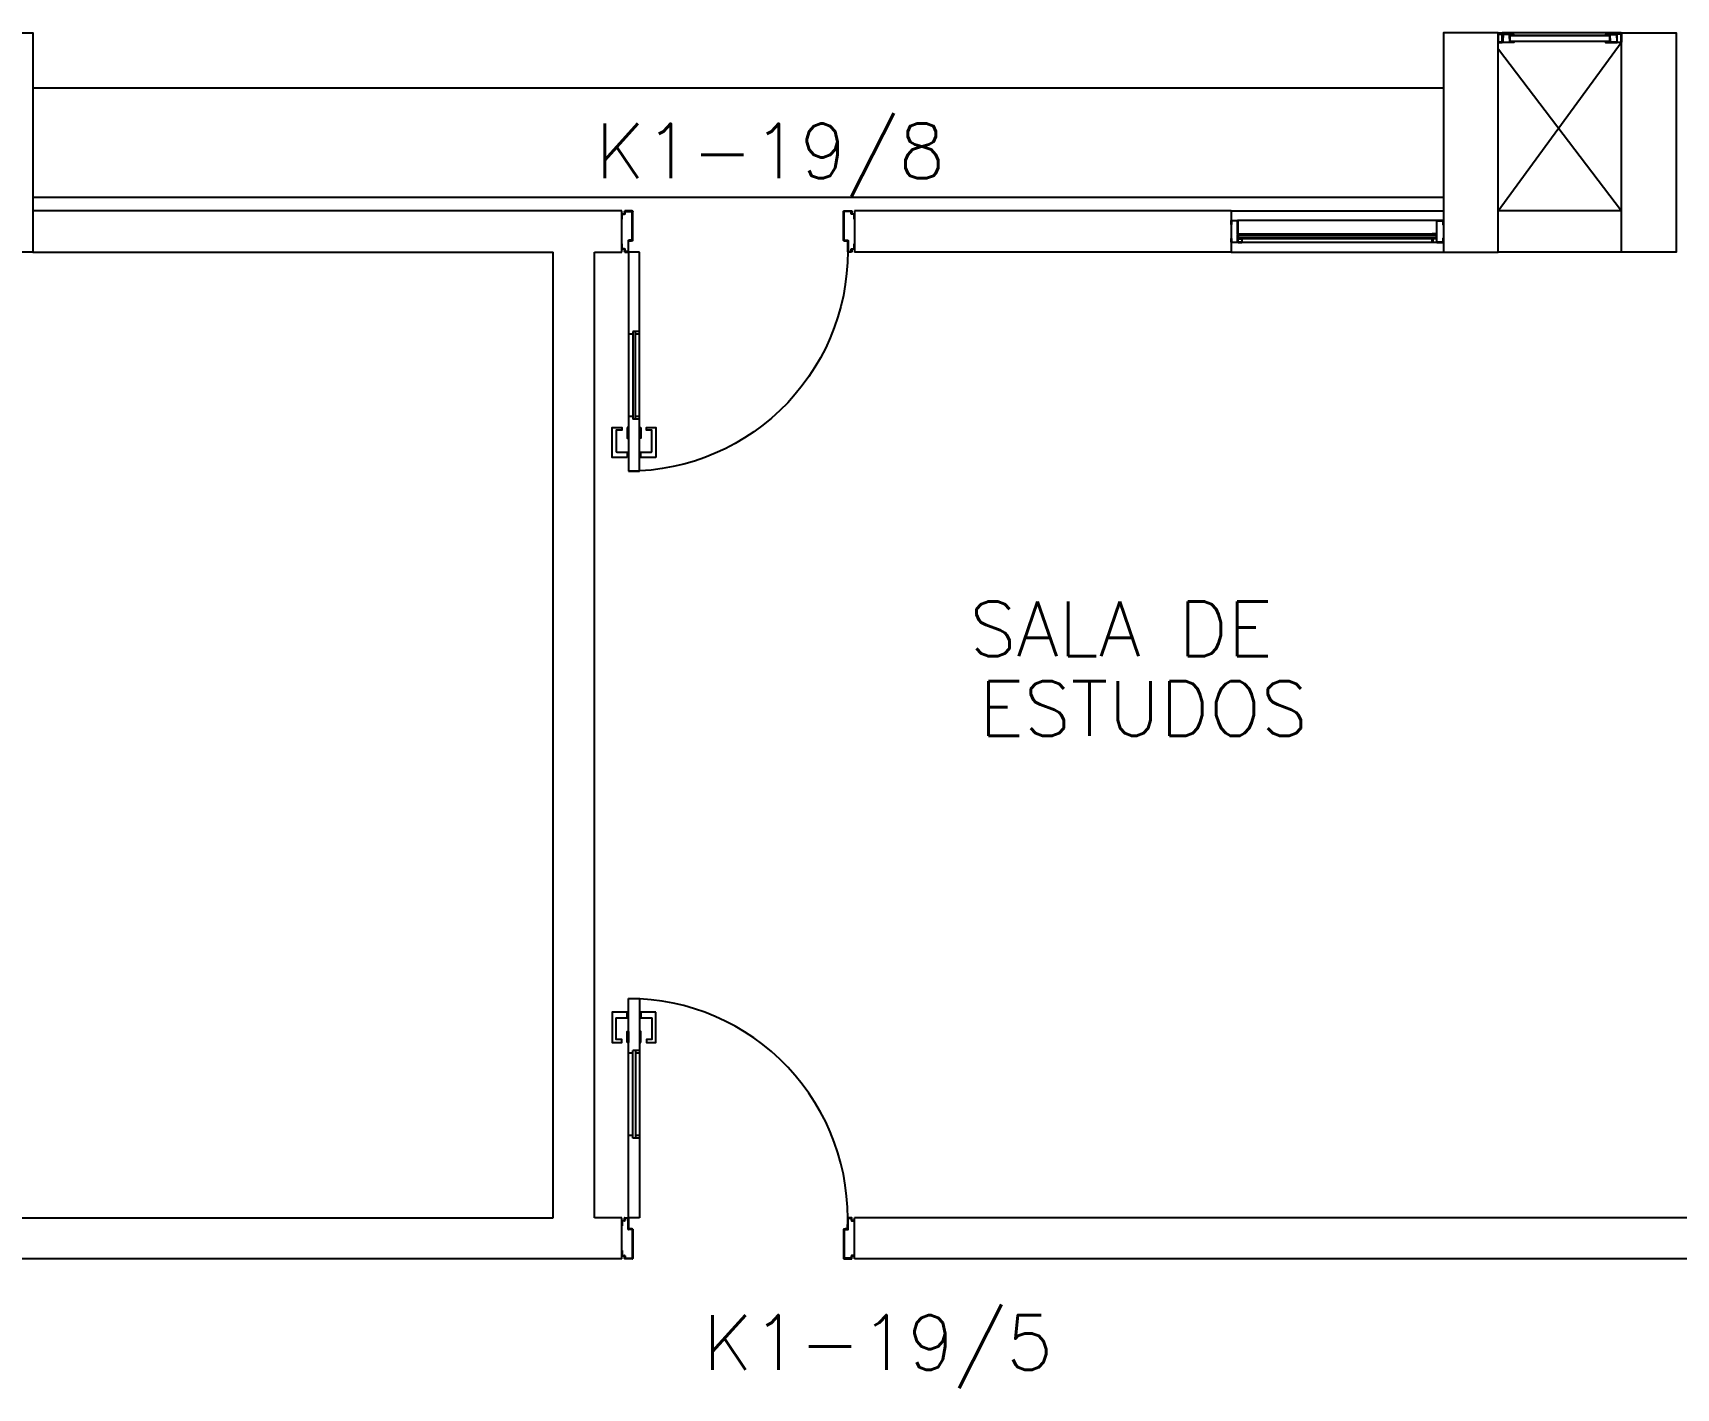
# Model space of a CAD drawing. Header units: millimetres. Extents: x 2801 to 3319, y 1187 to 1422.
# Drawn here: x 3064.37 to 3070.37, y 1346.13 to 1351.07 of the extents above; entities that cross this region are included whole.
import ezdxf

# ---------------------------------------------------------------- set-up
doc = ezdxf.new("R2010")
doc.units = ezdxf.units.MM
for name, color, linetype in [('AR-ALV', 2, 'Continuous'), ('AR-ESQ', 1, 'Continuous'), ('AR-ESTC', 3, 'Continuous'), ('AR-PEITORIL', 1, 'Continuous'), ('AR-PORTA', 1, 'Continuous'), ('AR-SHAFT', 1, 'Continuous'), ('DT-ESQ-BAGUETE-C', 2, 'Continuous'), ('DT-ESQ-BAGUETE-V', 1, 'Continuous'), ('DT-ESQ-CHAPA DOBRADA-V', 1, 'Continuous'), ('DT-ESQ-MARCO-V', 1, 'Continuous'), ('DT-ESQ-PERFIL CADEIRA-C', 2, 'Continuous'), ('DT-ESQ-PERFIL CADEIRA-V', 1, 'Continuous'), ('DT-ESQ-PERFIL U-C', 2, 'Continuous'), ('DT-ESQ-VENEZIANA-C', 2, 'Continuous'), ('DT-ESQ-VENEZIANA-V', 2, 'Continuous'), ('DT-ESQ-VIDRO-C', 2, 'Continuous'), ('ENDEREÇO', 2, 'Continuous'), ('maçaneta', 1, 'Continuous'), ('mov', 1, 'Continuous'), ('PM-PERFIL U-C', 2, 'Continuous'), ('PM-VIDRO', 1, 'Continuous'), ('pm1', 2, 'Continuous'), ('pm2', 2, 'Continuous'), ('TEXTO', 2, 'Continuous')]:
    doc.layers.add(name, color=color, linetype=linetype)
doc.styles.add('UNB-100', font='simplex.shx', dxfattribs={"height": 0.2})
doc.styles.add('UNB1-100', font='simplex.shx', dxfattribs={"height": 0.2})

# ---------------------------------------------------------------- blocks, each defined once
blk = doc.blocks.new('EF01-P')
at = {"layer": 'DT-ESQ-BAGUETE-C', "ltscale": 0.1}
for points in [[(0.0015, 0.035), (0.015, 0.035), (0.015, 0.0335), (0.0015, 0.0335), (0.0015, 0.005), (0.015, 0.005), (0.015, 0.0035), (0.0015, 0.0035, -0.414214), (0, 0.005), (0, 0.0335, -0.414214)], [(0.4485, 0.035), (0.435, 0.035), (0.435, 0.0335), (0.4485, 0.0335), (0.4485, 0.005), (0.435, 0.005), (0.435, 0.0035), (0.4485, 0.0035, 0.414214), (0.45, 0.005), (0.45, 0.0335, 0.414214)]]:
    blk.add_lwpolyline(points, format="xyb", close=True, dxfattribs=at)
at = {"layer": 'DT-ESQ-PERFIL CADEIRA-C', "color": 2, "ltscale": 0.1}
for points in [[(0.01, 0.0015), (0.01, 0.003), (0.0015, 0.003, 1), (0.0015, 0), (0.015, 0, 0.414214), (0.0165, 0.0015), (0.0165, 0.0335), (0.043, 0.0335)], [(0.407, 0.0065), (0.432, 0.0065), (0.432, 0.0165), (0.4335, 0.0165), (0.4335, 0.0065, -0.414214), (0.432, 0.005), (0.407, 0.005), (0.3935, 0.005, -1), (0.3935, 0.008), (0.407, 0.008), (0.407, 0.02), (0.407, 0.032), (0.3935, 0.032, -1), (0.3935, 0.035), (0.407, 0.035), (0.4335, 0.035, -0.414214), (0.435, 0.0335), (0.435, 0.0015), (0.4485, 0.0015)]]:
    blk.add_lwpolyline(points, format="xyb", dxfattribs=at)
at = {"layer": 'DT-ESQ-PERFIL CADEIRA-C', "ltscale": 0.1}
for points in [[(0.043, 0.0065), (0.018, 0.0065), (0.018, 0.0165), (0.0165, 0.0165), (0.0165, 0.0065, 0.414214), (0.018, 0.005), (0.043, 0.005), (0.0565, 0.005, 1), (0.0565, 0.008), (0.043, 0.008), (0.043, 0.02), (0.043, 0.032), (0.0565, 0.032, 1), (0.0565, 0.035), (0.043, 0.035), (0.0165, 0.035, 0.414214), (0.015, 0.0335), (0.015, 0.0015), (0.0015, 0.0015)], [(0.0415, 0.02), (0.0415, 0.032, -0.414214), (0.043, 0.0335), (0.0565, 0.0335)], [(0.0415, 0.02), (0.0415, 0.008, 0.414214), (0.043, 0.0065), (0.0565, 0.0065)], [(0.4085, 0.02), (0.4085, 0.032, 0.414214), (0.407, 0.0335), (0.3935, 0.0335)], [(0.4085, 0.02), (0.4085, 0.008, -0.414214), (0.407, 0.0065), (0.3935, 0.0065)], [(0.44, 0.0015), (0.44, 0.003), (0.4485, 0.003, -1), (0.4485, 0), (0.435, 0, -0.414214), (0.4335, 0.0015), (0.4335, 0.0335), (0.407, 0.0335)]]:
    blk.add_lwpolyline(points, format="xyb", dxfattribs=at)
at = {"layer": 'DT-ESQ-PERFIL CADEIRA-V', "ltscale": 0.1}
blk.add_line((0.015, 0), (0.435, 0), dxfattribs=at)
at = {"layer": 'DT-ESQ-VENEZIANA-C', "ltscale": 0.1}
for p, q in [((0.043, 0.0105), (0.407, 0.0105)), ((0.043, 0.009), (0.407, 0.009))]:
    blk.add_line(p, q, dxfattribs=at)
at = {"layer": 'DT-ESQ-VENEZIANA-V', "ltscale": 0.1}
blk.add_line((0.043, 0.031), (0.407, 0.031), dxfattribs=at)
blk = doc.blocks.new('EF04A-P')
at = {"layer": 'DT-ESQ-BAGUETE-C', "ltscale": 0.1}
for points in [[(0.039, -0.05), (0.0255, -0.05), (0.0255, -0.0485), (0.039, -0.0485), (0.039, -0.0365), (0.0255, -0.0365), (0.0255, -0.035), (0.039, -0.035, -0.414214), (0.0405, -0.0365), (0.0405, -0.0485, -0.414214)], [(0.736, -0.05), (0.7495, -0.05), (0.7495, -0.0485), (0.736, -0.0485), (0.736, -0.0365), (0.7495, -0.0365), (0.7495, -0.035), (0.736, -0.035, 0.414214), (0.7345, -0.0365), (0.7345, -0.0485, 0.414214)]]:
    blk.add_lwpolyline(points, format="xyb", close=True, dxfattribs=at)
at = {"layer": 'DT-ESQ-BAGUETE-V', "ltscale": 0.1}
blk.add_line((0.736, -0.05), (0.039, -0.05), dxfattribs=at)
at = {"layer": 'DT-ESQ-CHAPA DOBRADA-V', "ltscale": 0.1}
blk.add_line((0.735, -0.067), (0.04, -0.067), dxfattribs=at)
at = {"layer": 'DT-ESQ-MARCO-V', "ltscale": 0.1}
for p, q in [((0.0235, -0.035), (0.7515, -0.035)), ((0.0235, -0.115), (0.7515, -0.115))]:
    blk.add_line(p, q, dxfattribs=at)
at = {"layer": 'DT-ESQ-PERFIL U-C', "ltscale": 0.1}
for points in [[(0.025, -0.0655), (0.025, -0.0655, 0.414214), (0.0235, -0.067), (0.0235, -0.1135), (0.0015, -0.1135), (0.0015, -0.1), (0, -0.1), (0, -0.1135, 0.414214), (0.0015, -0.115), (0.0235, -0.115, 0.414214), (0.025, -0.1135), (0.025, -0.067), (0.04, -0.067, 1), (0.04, -0.064), (0.025, -0.064), (0.025, -0.0365, 0.414214), (0.0235, -0.035), (0.0015, -0.035, 0.414214), (0, -0.0365), (0, -0.05), (0.0015, -0.05), (0.0015, -0.0365), (0.0235, -0.0365), (0.0235, -0.064, 0.414214), (0.025, -0.0655), (0.04, -0.0655)], [(0.75, -0.0655), (0.75, -0.0655, -0.414214), (0.7515, -0.067), (0.7515, -0.1135), (0.7735, -0.1135), (0.7735, -0.1), (0.775, -0.1), (0.775, -0.1135, -0.414214), (0.7735, -0.115), (0.7515, -0.115, -0.414214), (0.75, -0.1135), (0.75, -0.067), (0.735, -0.067, -1), (0.735, -0.064), (0.75, -0.064), (0.75, -0.0365, -0.414214), (0.7515, -0.035), (0.7735, -0.035, -0.414214), (0.775, -0.0365), (0.775, -0.05), (0.7735, -0.05), (0.7735, -0.0365), (0.7515, -0.0365), (0.7515, -0.064, -0.414214), (0.75, -0.0655), (0.735, -0.0655)]]:
    blk.add_lwpolyline(points, format="xyb", dxfattribs=at)
at = {"layer": 'DT-ESQ-VIDRO-C', "ltscale": 0.1}
blk.add_lwpolyline([(0.027, -0.062), (0.027, -0.052), (0.748, -0.052), (0.748, -0.062)], close=True, dxfattribs=at)
blk = doc.blocks.new('PM3V-B')
at = {"layer": 'maçaneta'}
for points in [[(0.02, 0.9), (-0.035, 0.9), (-0.035, 0.79), (0, 0.79), (0, 0.8), (-0.02, 0.8), (-0.02, 0.8785, -0.414214), (-0.0185, 0.88), (0.02, 0.88)], [(0.125, 0.9), (0.07, 0.9), (0.07, 0.88), (0.1085, 0.88, -0.414214), (0.11, 0.8785), (0.11, 0.8), (0.09, 0.8), (0.09, 0.79), (0.125, 0.79)]]:
    blk.add_lwpolyline(points, format="xyb", close=True, dxfattribs=at)
for points in [[(0.02, 0.79), (0.02, 0.83), (0.025, 0.83), (0.025, 0.79)], [(0.07, 0.79), (0.07, 0.83), (0.065, 0.83), (0.065, 0.79)]]:
    blk.add_lwpolyline(points, close=True, dxfattribs=at)
at = {"layer": 'mov'}
blk.add_arc((0.025, 0.15), 0.8, 356.84716, 90, dxfattribs=at)
at = {"layer": 'PM-PERFIL U-C'}
for p, q in [((0, 0.12), (0, 0.1385)), ((0.002, 0.12), (0, 0.12)), ((0.0015, 0.14), (0.01, 0.14)), ((0.002, 0.138), (0.002, 0.12)), ((0.0105, 0.138), (0.002, 0.138)), ((0.01, 0.14), (0.01, 0.1485)), ((0.0115, 0.15), (0.0235, 0.15)), ((0.012, 0.148), (0.012, 0.1395)), ((0.023, 0.148), (0.012, 0.148)), ((0.023, 0.1085), (0.023, 0.148)), ((0.025, 0.15), (0.025, 0.109)), ((0.025, 0.1485), (0.025, 0.109)), ((0.825, 0.1485), (0.825, 0.109)), ((0.8385, 0.15), (0.8265, 0.15)), ((0.827, 0.148), (0.838, 0.148)), ((0.827, 0.1085), (0.827, 0.148)), ((0.838, 0.148), (0.838, 0.1395)), ((0.8395, 0.138), (0.848, 0.138)), ((0.84, 0.14), (0.84, 0.1485)), ((0.8485, 0.14), (0.84, 0.14)), ((0.848, 0.138), (0.848, 0.12)), ((0.848, 0.12), (0.85, 0.12)), ((0.85, 0.12), (0.85, 0.1385)), ((0.038, 0.107), (0.0245, 0.107)), ((0.025, 0.109), (0.035, 0.109)), ((0.0385, 0.109), (0.025, 0.109)), ((0.038, 0.107), (0.038, 0.002)), ((0.04, 0.1075), (0.04, 0.0015)), ((0.81, 0.1075), (0.81, 0.0015)), ((0.8115, 0.109), (0.825, 0.109)), ((0.812, 0.107), (0.8255, 0.107)), ((0.812, 0.107), (0.812, 0.002)), ((0.8252, 0.109), (0.8152, 0.109)), ((0, 0.03), (0.002, 0.03)), ((0, 0.0115), (0, 0.03)), ((0.01, 0.01), (0.0015, 0.01)), ((0.002, 0.03), (0.002, 0.012)), ((0.002, 0.012), (0.0105, 0.012)), ((0.01, 0.0015), (0.01, 0.01)), ((0.0385, 0), (0.0115, 0)), ((0.012, 0.0105), (0.012, 0.002)), ((0.012, 0.002), (0.038, 0.002)), ((0.8115, 0), (0.8385, 0)), ((0.838, 0.002), (0.812, 0.002)), ((0.8152, 0), (0.8402, 0)), ((0.838, 0.0105), (0.838, 0.002)), ((0.848, 0.012), (0.8395, 0.012)), ((0.84, 0.0015), (0.84, 0.01)), ((0.84, 0.01), (0.8485, 0.01)), ((0.8402, 0.01), (0.8502, 0.01)), ((0.8402, 0), (0.8402, 0.01)), ((0.85, 0.03), (0.848, 0.03)), ((0.848, 0.03), (0.848, 0.012)), ((0.85, 0.0115), (0.85, 0.03))]:
    blk.add_line(p, q, dxfattribs=at)
for centre, start, end in [((0.0015, 0.1385), 90, 180), ((0.0115, 0.1485), 90, 180), ((0.0105, 0.1395), 270, 0), ((0.0235, 0.1485), 360, 90), ((0.8265, 0.1485), 90, 180), ((0.8395, 0.1395), 180, 270), ((0.8385, 0.1485), 0, 90), ((0.8485, 0.1385), 0, 90), ((0.0245, 0.1085), 180, 270), ((0.0385, 0.1075), 0, 90), ((0.8115, 0.1075), 90, 180), ((0.8255, 0.1085), 270, 0), ((0.0015, 0.0115), 180, 270), ((0.0115, 0.0015), 180, 270), ((0.0105, 0.0105), 0, 90), ((0.0385, 0.0015), 269.93864, 0), ((0.8115, 0.0015), 180, 270.06136), ((0.8395, 0.0105), 90, 180), ((0.8385, 0.0015), 270, 0), ((0.8485, 0.0115), 270, 0)]:
    blk.add_arc(centre, 0.0015, start, end, dxfattribs=at)
at = {"layer": 'PM-VIDRO'}
for p, q in [((0.04, 0.45), (0.04, 0.75)), ((0.05, 0.75), (0.05, 0.45))]:
    blk.add_line(p, q, dxfattribs=at)
at = {"layer": 'pm1'}
for p, q in [((0.025, 0.95), (0.065, 0.95)), ((0.025, 0.75), (0.025, 0.95)), ((0.065, 0.95), (0.065, 0.76)), ((0.04, 0.75), (0.025, 0.75)), ((0.065, 0.76), (0.04, 0.76)), ((0.04, 0.75), (0.04, 0.76)), ((0.05, 0.76), (0.05, 0.75)), ((0.065, 0.75), (0.05, 0.75)), ((0.065, 0.76), (0.065, 0.75)), ((0.025, 0.15), (0.025, 0.45)), ((0.04, 0.45), (0.025, 0.45)), ((0.04, 0.44), (0.04, 0.45)), ((0.065, 0.44), (0.04, 0.44)), ((0.065, 0.45), (0.05, 0.45)), ((0.05, 0.45), (0.05, 0.44)), ((0.065, 0.45), (0.065, 0.44)), ((0.065, 0.44), (0.065, 0.15)), ((0.065, 0.15), (0.025, 0.15))]:
    blk.add_line(p, q, dxfattribs=at)
at = {"layer": 'pm2'}
for p, q in [((0.025, 0.45), (0.025, 0.75)), ((0.065, 0.75), (0.065, 0.45))]:
    blk.add_line(p, q, dxfattribs=at)
blk = doc.blocks.new('PM3V')
at = {"layer": 'maçaneta'}
for points in [[(0.02, 0.9), (-0.035, 0.9), (-0.035, 0.79), (0, 0.79), (0, 0.8), (-0.02, 0.8), (-0.02, 0.8785, -0.414214), (-0.0185, 0.88), (0.02, 0.88)], [(0.125, 0.9), (0.07, 0.9), (0.07, 0.88), (0.1085, 0.88, -0.414214), (0.11, 0.8785), (0.11, 0.8), (0.09, 0.8), (0.09, 0.79), (0.125, 0.79)]]:
    blk.add_lwpolyline(points, format="xyb", close=True, dxfattribs=at)
for points in [[(0.02, 0.79), (0.02, 0.83), (0.025, 0.83), (0.025, 0.79)], [(0.07, 0.79), (0.07, 0.83), (0.065, 0.83), (0.065, 0.79)]]:
    blk.add_lwpolyline(points, close=True, dxfattribs=at)
at = {"layer": 'mov'}
blk.add_arc((0.025, 0.15), 0.8, 356.84716, 90, dxfattribs=at)
at = {"layer": 'PM-PERFIL U-C'}
for p, q in [((0, 0.12), (0, 0.1385)), ((0.002, 0.12), (0, 0.12)), ((0.0015, 0.14), (0.01, 0.14)), ((0.002, 0.138), (0.002, 0.12)), ((0.0105, 0.138), (0.002, 0.138)), ((0.01, 0.14), (0.01, 0.1485)), ((0.0115, 0.15), (0.0235, 0.15)), ((0.012, 0.148), (0.012, 0.1395)), ((0.023, 0.148), (0.012, 0.148)), ((0.023, 0.1085), (0.023, 0.148)), ((0.025, 0.1485), (0.025, 0.109)), ((0.825, 0.1485), (0.825, 0.109)), ((0.8385, 0.15), (0.8265, 0.15)), ((0.827, 0.148), (0.838, 0.148)), ((0.827, 0.1085), (0.827, 0.148)), ((0.838, 0.148), (0.838, 0.1395)), ((0.8395, 0.138), (0.848, 0.138)), ((0.84, 0.14), (0.84, 0.1485)), ((0.8485, 0.14), (0.84, 0.14)), ((0.848, 0.138), (0.848, 0.12)), ((0.848, 0.12), (0.85, 0.12)), ((0.85, 0.12), (0.85, 0.1385)), ((0.038, 0.107), (0.0245, 0.107)), ((0.0385, 0.109), (0.025, 0.109)), ((0.038, 0.107), (0.038, 0.002)), ((0.04, 0.1075), (0.04, 0.0015)), ((0.81, 0.1075), (0.81, 0.0015)), ((0.8115, 0.109), (0.825, 0.109)), ((0.812, 0.107), (0.8255, 0.107)), ((0.812, 0.107), (0.812, 0.002)), ((0, 0.03), (0.002, 0.03)), ((0, 0.0115), (0, 0.03)), ((0.01, 0.01), (0.0015, 0.01)), ((0.002, 0.03), (0.002, 0.012)), ((0.002, 0.012), (0.0105, 0.012)), ((0.01, 0.0015), (0.01, 0.01)), ((0.0385, 0), (0.0115, 0)), ((0.012, 0.0105), (0.012, 0.002)), ((0.012, 0.002), (0.038, 0.002)), ((0.8115, 0), (0.8385, 0)), ((0.838, 0.002), (0.812, 0.002)), ((0.838, 0.0105), (0.838, 0.002)), ((0.848, 0.012), (0.8395, 0.012)), ((0.84, 0.0015), (0.84, 0.01)), ((0.84, 0.01), (0.8485, 0.01)), ((0.85, 0.03), (0.848, 0.03)), ((0.848, 0.03), (0.848, 0.012)), ((0.85, 0.0115), (0.85, 0.03))]:
    blk.add_line(p, q, dxfattribs=at)
for centre, start, end in [((0.0015, 0.1385), 90, 180), ((0.0115, 0.1485), 90, 180), ((0.0105, 0.1395), 270, 0), ((0.0235, 0.1485), 360, 90), ((0.8265, 0.1485), 90, 180), ((0.8395, 0.1395), 180, 270), ((0.8385, 0.1485), 0, 90), ((0.8485, 0.1385), 0, 90), ((0.0245, 0.1085), 180, 270), ((0.0385, 0.1075), 0, 90), ((0.8115, 0.1075), 90, 180), ((0.8255, 0.1085), 270, 0), ((0.0015, 0.0115), 180, 270), ((0.0115, 0.0015), 180, 270), ((0.0105, 0.0105), 0, 90), ((0.0385, 0.0015), 269.93864, 0), ((0.8115, 0.0015), 180, 270.06136), ((0.8395, 0.0105), 90, 180), ((0.8385, 0.0015), 270, 0), ((0.8485, 0.0115), 270, 0)]:
    blk.add_arc(centre, 0.0015, start, end, dxfattribs=at)
at = {"layer": 'PM-VIDRO'}
for p, q in [((0.04, 0.45), (0.04, 0.75)), ((0.05, 0.75), (0.05, 0.45))]:
    blk.add_line(p, q, dxfattribs=at)
at = {"layer": 'pm1'}
for p, q in [((0.025, 0.95), (0.065, 0.95)), ((0.025, 0.75), (0.025, 0.95)), ((0.065, 0.95), (0.065, 0.76)), ((0.04, 0.75), (0.025, 0.75)), ((0.065, 0.76), (0.04, 0.76)), ((0.04, 0.75), (0.04, 0.76)), ((0.05, 0.76), (0.05, 0.75)), ((0.065, 0.75), (0.05, 0.75)), ((0.065, 0.76), (0.065, 0.75)), ((0.025, 0.15), (0.025, 0.45)), ((0.04, 0.45), (0.025, 0.45)), ((0.04, 0.44), (0.04, 0.45)), ((0.065, 0.44), (0.04, 0.44)), ((0.065, 0.45), (0.05, 0.45)), ((0.05, 0.45), (0.05, 0.44)), ((0.065, 0.45), (0.065, 0.44)), ((0.065, 0.44), (0.065, 0.15)), ((0.065, 0.15), (0.025, 0.15))]:
    blk.add_line(p, q, dxfattribs=at)
at = {"layer": 'pm2'}
for p, q in [((0.025, 0.45), (0.025, 0.75)), ((0.065, 0.75), (0.065, 0.45)), ((0.025, 0.15), (0.025, 0.109)), ((0.025, 0.109), (0.035, 0.109)), ((0.8252, 0.109), (0.8152, 0.109)), ((0.8152, 0), (0.8402, 0)), ((0.8402, 0.01), (0.8502, 0.01)), ((0.8402, 0), (0.8402, 0.01))]:
    blk.add_line(p, q, dxfattribs=at)

msp = doc.modelspace()

# ---------------------------------------------------------------- linework, layer by layer
at = {"layer": 'AR-ALV'}
for p, q in [((3066.5249, 1350.4248), (3064.3749, 1350.4248)), ((3066.5249, 1350.2748), (3066.5249, 1350.4248)), ((3068.7499, 1350.4248), (3067.3749, 1350.4248)), ((3067.3749, 1350.4248), (3067.3749, 1350.2748)), ((3068.7499, 1350.4248), (3068.7499, 1350.2748)), ((3070.1749, 1350.4248), (3069.7249, 1350.4248)), ((3064.3749, 1350.2748), (3066.2749, 1350.2748)), ((3066.2749, 1346.7498), (3066.2749, 1350.2748)), ((3066.4249, 1346.7498), (3066.4249, 1350.2748)), ((3066.4249, 1350.2748), (3066.5249, 1350.2748)), ((3068.7499, 1350.2748), (3067.3749, 1350.2748)), ((3070.1749, 1350.2748), (3069.7249, 1350.2748)), ((3059.8249, 1346.7498), (3066.2749, 1346.7498)), ((3066.5249, 1346.7498), (3066.4249, 1346.7498)), ((3066.5249, 1346.5998), (3066.5249, 1346.7498)), ((3067.3749, 1346.5998), (3067.3749, 1346.7498)), ((3071.0749, 1346.7498), (3067.3749, 1346.7498)), ((3066.5249, 1346.5998), (3059.6749, 1346.5998)), ((3071.3249, 1346.5998), (3067.3749, 1346.5998))]:
    msp.add_line(p, q, dxfattribs=at)
at = {"layer": 'AR-ESTC'}
for points in [[(3064.1749, 1351.0748), (3064.3749, 1351.0748), (3064.3749, 1350.2748), (3064.1749, 1350.2748)], [(3069.7249, 1351.0748), (3069.5249, 1351.0748), (3069.5249, 1350.2748), (3069.7249, 1350.2748)], [(3070.1749, 1351.0748), (3070.3749, 1351.0748), (3070.3749, 1350.2748), (3070.1749, 1350.2748)]]:
    msp.add_lwpolyline(points, close=True, dxfattribs=at)
at = {"layer": 'AR-PEITORIL'}
for p, q in [((3068.7499, 1350.4248), (3069.5249, 1350.4248)), ((3068.7499, 1350.2748), (3069.5249, 1350.2748))]:
    msp.add_line(p, q, dxfattribs=at)
at = {"layer": 'AR-SHAFT'}
for p, q in [((3069.7249, 1350.4248), (3070.1734, 1351.0398)), ((3069.7264, 1351.0156), (3070.1749, 1350.4248)), ((3064.3749, 1350.8748), (3069.5249, 1350.8748)), ((3064.3749, 1350.4748), (3069.5249, 1350.4748))]:
    msp.add_line(p, q, dxfattribs=at)

# ---------------------------------------------------------------- block references
at = {"layer": 'AR-ESQ', "rotation": 180}
for name, p in [('EF01-P', (3070.1749, 1351.0748)), ('EF04A-P', (3069.5249, 1350.2748))]:
    msp.add_blockref(name, p, dxfattribs=at)
at = {"layer": 'AR-PORTA', "xscale": -1, "rotation": 180}
msp.add_blockref('PM3V-B', (3066.5249, 1350.4248), dxfattribs=at)
at = {"layer": 'AR-PORTA'}
msp.add_blockref('PM3V', (3066.5249, 1346.5998), dxfattribs=at)

# ---------------------------------------------------------------- texts
at = {"layer": 'ENDEREÇO', "style": 'UNB1-100'}
for s, p in [('K1-19/8', (3066.4293, 1350.5439)), ('K1-19/5', (3066.8225, 1346.1942))]:
    msp.add_text(s, height=0.2, dxfattribs=at).set_placement(p)
at = {"layer": 'TEXTO', "style": 'UNB-100'}
for s, p in [('SALA DE', (3067.7948, 1348.7992)), ('ESTUDOS', (3067.8301, 1348.5084))]:
    msp.add_text(s, height=0.2, dxfattribs=at).set_placement(p)

doc.saveas('drawing.dxf')
